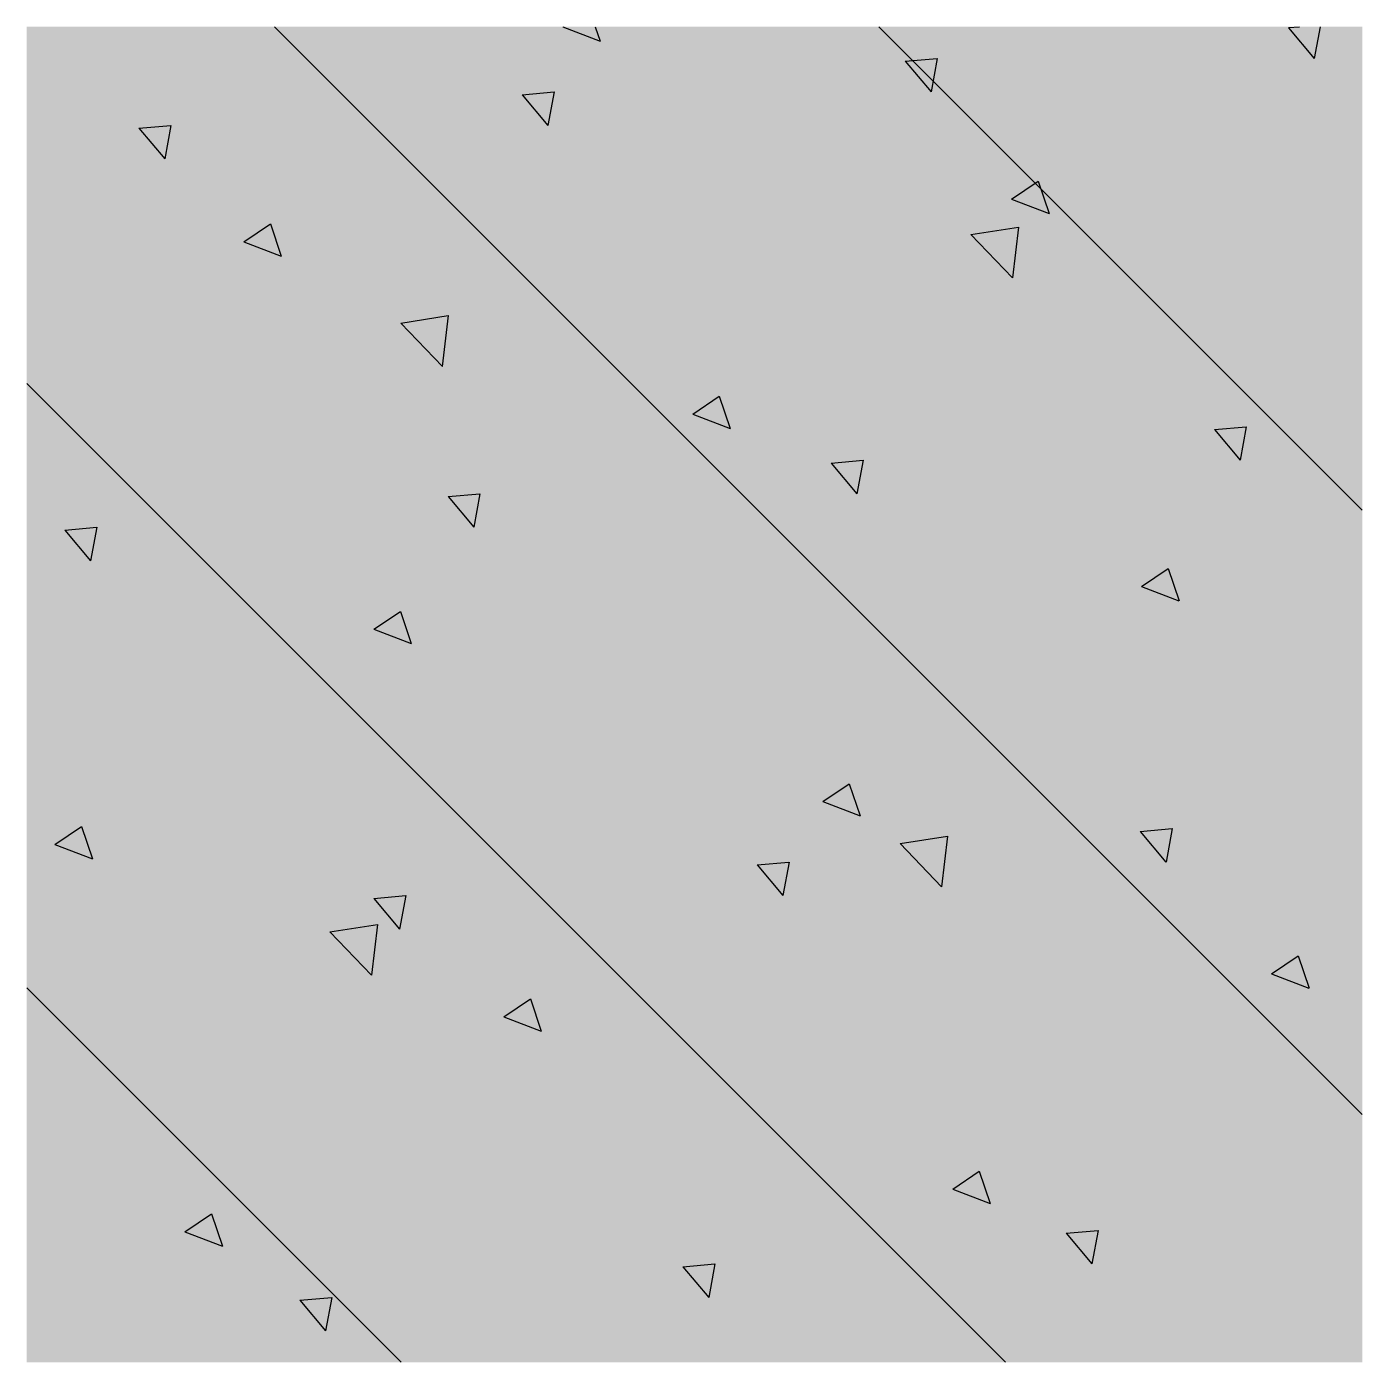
# Model space of a CAD drawing. Extents: x 18666 to 19166, y 1500 to 2000.
import ezdxf

# ---------------------------------------------------------------- set-up
doc = ezdxf.new("R2010")
doc.units = 0
doc.header["$LTSCALE"] = 500
for name, color, linetype in [('S_COLU_HACH', 15, 'CONTINUOUS'), ('S_WALL_OTHE_HACH', 33, 'CONTINUOUS'), ('xk-S_WALL_DETL', 6, 'CONTINUOUS')]:
    doc.layers.add(name, color=color, linetype=linetype)

# ---------------------------------------------------------------- blocks, each defined once
blk = doc.blocks.new('asdsad')
at = {"layer": 'S_COLU_HACH', "extrusion": (0, 0, -1)}
h = blk.add_hatch(color=256, dxfattribs=at)
h.dxf.hatch_style = 1
h.paths.add_polyline_path([(-18665.96, 1500), (-19165.96, 1500), (-19165.96, 2000), (-18665.96, 2000)])
at = {"layer": 'S_WALL_OTHE_HACH', "extrusion": (0, 0, -1)}
h = blk.add_hatch(dxfattribs=at)
h.set_pattern_fill('ARMOREDW', color=256, scale=20, angle=356.5002)
h.set_pattern_definition([(230, (-18245.29, 2513.42), (-143.452, 12.55), [15, -165]), (175, (-18245.29, 2513.42), (27.75, -150.438), [12, -132]), (280.451, (-18257.25, 2514.47), (-115.702, -137.888), [12.748, -140.228]), (226.184, (-18245.3, 2473.42), (-213.448, 33.104), [22.5, -247.5]), (276.636, (-18263.08, 2476.18), (-186.933, -194.824), [19.122, -210.343]), (171.184, (-18245.3, 2473.42), (-186.932, -194.824), [18, -198]), (201, (-18265.29, 2483.42), (-119.381, 80.524), [15, -165]), (146, (-18265.29, 2483.42), (-48.663, -145.03), [12, -132]), (251.451, (-18275.24, 2490.13), (-168.045, -64.506), [12.748, -140.228]), (225, (-18245.29, 2513.42), (113.137, -113.137), [])])
h.paths.add_polyline_path([(-18665.96, 1500), (-19165.96, 1500), (-19165.96, 2000), (-18665.96, 2000)])

msp = doc.modelspace()

# ---------------------------------------------------------------- block references
at = {"layer": 'xk-S_WALL_DETL'}
msp.add_blockref('asdsad', (0, 0), dxfattribs=at)

doc.saveas('drawing.dxf')
